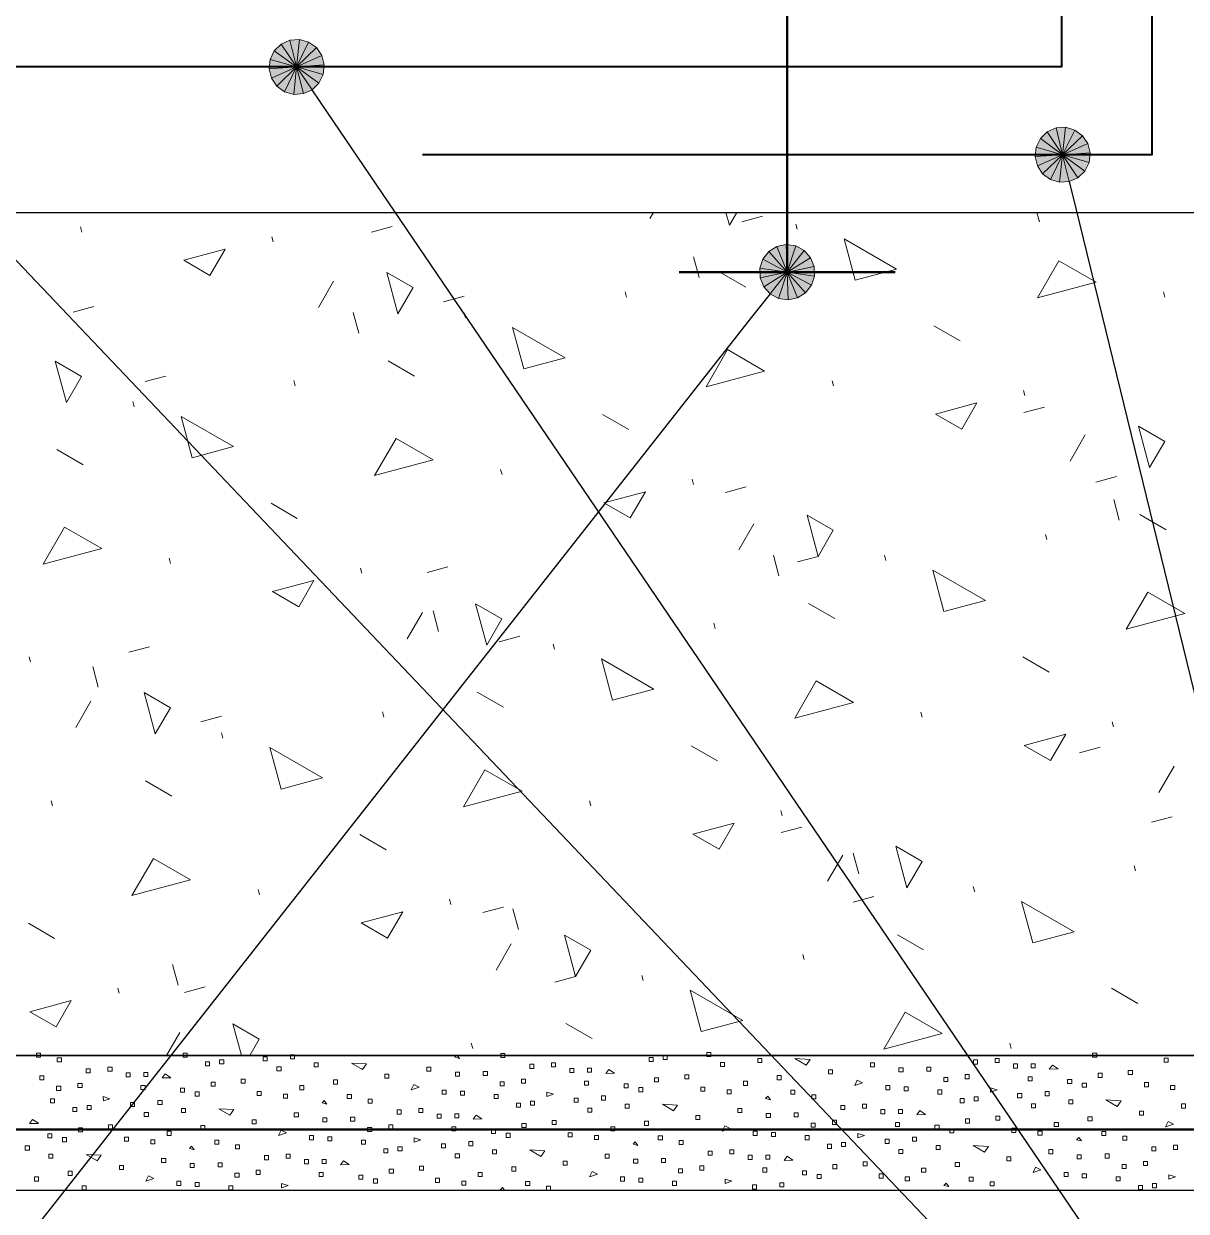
# Model space of a CAD drawing. Header units: millimetres. Extents: x 0 to 23.3, y 0 to 16.5.
# Drawn here: x 18.794 to 19.365, y 9.736 to 10.319 of the extents above; entities that cross this region are included whole.
import ezdxf

# ---------------------------------------------------------------- set-up
doc = ezdxf.new("R2010")
doc.units = ezdxf.units.MM
doc.layers.add('PDF _Геометрия', color=7, linetype='Continuous')
doc.layers.add('PDF _Сплошная заливка', color=7, linetype='Continuous')

msp = doc.modelspace()

# ---------------------------------------------------------------- linework, layer by layer
at = {"layer": 'PDF _Геометрия', "lineweight": 25}
msp.add_lwpolyline([(21.6086, 9.74585), (18.23988, 9.74585), (18.17352, 9.74585), (18.17352, 12.63819), (18.23988, 12.63819), (18.23988, 9.81221), (21.6086, 9.81221)], close=True, dxfattribs=at)
at = {"layer": 'PDF _Геометрия', "color": 3, "lineweight": 50}
msp.add_lwpolyline([(18.20587, 11.10304), (18.20587, 9.77579), (20.19674, 9.77579)], dxfattribs=at)
at = {"layer": 'PDF _Геометрия', "color": 1, "lineweight": 40}
msp.add_lwpolyline([(18.99022, 10.62643), (19.34857, 10.62643), (19.34857, 10.2548), (18.99022, 10.2548)], dxfattribs=at)
msp.add_lwpolyline([(18.47444, 10.58399), (19.3041, 10.58399), (19.3041, 10.29799), (18.47444, 10.29799)], close=True, dxfattribs=at)
at = {"layer": 'PDF _Геометрия', "color": 5, "lineweight": 50}
for points in [[(19.16939, 10.19708), (19.16939, 10.36874)], [(19.11631, 10.19708), (19.22248, 10.19708)]]:
    msp.add_lwpolyline(points, dxfattribs=at)
at = {"layer": 'PDF _Геометрия', "color": 1, "lineweight": 0}
for points in [[(18.9208, 10.30922), (18.91743, 10.30594), (18.92842, 10.29799)], [(18.9251, 10.31115), (18.9208, 10.30922), (18.92842, 10.29799)], [(18.9298, 10.31149), (18.9251, 10.31115), (18.92842, 10.29799)], [(18.93433, 10.3102), (18.9298, 10.31149), (18.92842, 10.29799)], [(18.93815, 10.30744), (18.93433, 10.3102), (18.92842, 10.29799)], [(18.9408, 10.30355), (18.93815, 10.30744), (18.92842, 10.29799)], [(18.91537, 10.3017), (18.91489, 10.29701), (18.92842, 10.29799)], [(18.91743, 10.30594), (18.91537, 10.3017), (18.92842, 10.29799)], [(18.94195, 10.29898), (18.9408, 10.30355), (18.92842, 10.29799)], [(18.91489, 10.29701), (18.91605, 10.29244), (18.92842, 10.29799)], [(18.91605, 10.29244), (18.91869, 10.28854), (18.92842, 10.29799)], [(18.91869, 10.28854), (18.92251, 10.28578), (18.92842, 10.29799)], [(18.92251, 10.28578), (18.92704, 10.2845), (18.92842, 10.29799)], [(18.92704, 10.2845), (18.93174, 10.28484), (18.92842, 10.29799)], [(18.94147, 10.29429), (18.94195, 10.29898), (18.92842, 10.29799)], [(18.93604, 10.28677), (18.93942, 10.29005), (18.92842, 10.29799)], [(18.93942, 10.29005), (18.94147, 10.29429), (18.92842, 10.29799)], [(18.93174, 10.28484), (18.93604, 10.28677), (18.92842, 10.29799)], [(19.29718, 10.26608), (19.29378, 10.26283), (19.30472, 10.2548)], [(19.30149, 10.26798), (19.29718, 10.26608), (19.30472, 10.2548)], [(19.3062, 10.26829), (19.30149, 10.26798), (19.30472, 10.2548)], [(19.31072, 10.26697), (19.3062, 10.26829), (19.30472, 10.2548)], [(19.31452, 10.26418), (19.31072, 10.26697), (19.30472, 10.2548)], [(19.29378, 10.26283), (19.29169, 10.2586), (19.30472, 10.2548)], [(19.31713, 10.26026), (19.31452, 10.26418), (19.30472, 10.2548)], [(19.31825, 10.25569), (19.31713, 10.26026), (19.30472, 10.2548)], [(19.29169, 10.2586), (19.29118, 10.25392), (19.30472, 10.2548)], [(19.29118, 10.25392), (19.2923, 10.24934), (19.30472, 10.2548)], [(19.2923, 10.24934), (19.29491, 10.24543), (19.30472, 10.2548)], [(19.29491, 10.24543), (19.29871, 10.24264), (19.30472, 10.2548)], [(19.29871, 10.24264), (19.30324, 10.24132), (19.30472, 10.2548)], [(19.30324, 10.24132), (19.30794, 10.24163), (19.30472, 10.2548)], [(19.31774, 10.251), (19.31825, 10.25569), (19.30472, 10.2548)], [(19.30794, 10.24163), (19.31225, 10.24352), (19.30472, 10.2548)], [(19.31225, 10.24352), (19.31565, 10.24678), (19.30472, 10.2548)], [(19.31565, 10.24678), (19.31774, 10.251), (19.30472, 10.2548)]]:
    msp.add_lwpolyline(points, close=True, dxfattribs=at)
at = {"layer": 'PDF _Геометрия', "color": 1, "lineweight": 25}
for points in [[(19.30794, 10.24163), (19.31116, 10.22845), (19.50001, 9.4558), (18.94366, 10.27555), (18.93604, 10.28677)], [(18.75053, 10.24497), (18.75987, 10.23513), (19.50001, 9.4558), (19.50544, 9.4558), (20.55531, 9.4558)]]:
    msp.add_lwpolyline(points, dxfattribs=at)
at = {"layer": 'PDF _Геометрия', "lineweight": 25}
for points in [[(21.6086, 9.81221), (18.43233, 9.81221), (18.43233, 10.22649), (19.41493, 10.22649)], [(19.16101, 10.18642), (19.15262, 10.17576), (18.46031, 9.29543)]]:
    msp.add_lwpolyline(points, dxfattribs=at)
at = {"layer": 'PDF _Геометрия', "lineweight": 18}
for points in [[(19.10198, 10.22341), (19.10375, 10.22649)], [(19.14461, 10.22649), (19.141, 10.22023), (19.13933, 10.22649)], [(19.14711, 10.22187), (19.15728, 10.22459)], [(19.29328, 10.22177), (19.29202, 10.22649)], [(18.8229, 10.2168), (18.82222, 10.21934)], [(18.96524, 10.21676), (18.97542, 10.21949)], [(19.17426, 10.21824), (19.17358, 10.22078)], [(18.9169, 10.21199), (18.91622, 10.21453)], [(18.88587, 10.1955), (18.87297, 10.20295), (18.89332, 10.2084), (18.88587, 10.1955)], [(19.1261, 10.19443), (19.12338, 10.2046)], [(18.98563, 10.18951), (18.97818, 10.17661), (18.97273, 10.19696), (18.98563, 10.18951)], [(19.14918, 10.1897), (19.13628, 10.19715)], [(18.93916, 10.17978), (18.94661, 10.19269)], [(19.00057, 10.1826), (19.01075, 10.18533)], [(19.09049, 10.18488), (19.08981, 10.18743)], [(19.35498, 10.18486), (19.3543, 10.1874)], [(18.81871, 10.1775), (18.82888, 10.18023)], [(18.95892, 10.16708), (18.9562, 10.17726)], [(19.01144, 10.17461), (19.01076, 10.17715)], [(19.2544, 10.16336), (19.2415, 10.17081)], [(18.98636, 10.14608), (18.97346, 10.15353)], [(18.85404, 10.14334), (18.86421, 10.14607)], [(18.92767, 10.14126), (18.92699, 10.1438)], [(19.19216, 10.14123), (19.19148, 10.14378)], [(19.28616, 10.13643), (19.28548, 10.13897)], [(18.84862, 10.13098), (18.84794, 10.13353)], [(19.09158, 10.11974), (19.07868, 10.12719)], [(19.28566, 10.12811), (19.29583, 10.13084)], [(19.30842, 10.10422), (19.31587, 10.11712)], [(18.82355, 10.10245), (18.81064, 10.1099)], [(19.02935, 10.09761), (19.02866, 10.10015)], [(19.32099, 10.09395), (19.33116, 10.09668)], [(19.12334, 10.0928), (19.12266, 10.09534)], [(19.13912, 10.08885), (19.1493, 10.09157)], [(19.33255, 10.07524), (19.32982, 10.08541)], [(18.92877, 10.07611), (18.91586, 10.08356)], [(19.1456, 10.06059), (19.15305, 10.07349)], [(19.35562, 10.07051), (19.34272, 10.07796)], [(19.29693, 10.06569), (19.29625, 10.06824)], [(18.86653, 10.05398), (18.86585, 10.05652)], [(19.16537, 10.04789), (19.16264, 10.05807)], [(19.17445, 10.05469), (19.18463, 10.05742)], [(19.21788, 10.05542), (19.2172, 10.05796)], [(18.96052, 10.04917), (18.95984, 10.05172)], [(18.99259, 10.04958), (19.00276, 10.05231)], [(19.19281, 10.02689), (19.17991, 10.03434)], [(18.98279, 10.01696), (18.99024, 10.02987)], [(18.99819, 10.02055), (18.99546, 10.03072)], [(19.13411, 10.02207), (19.13343, 10.02461)], [(19.02792, 10.01542), (19.03809, 10.01815)], [(19.05507, 10.01179), (19.05438, 10.01434)], [(18.84605, 10.01032), (18.85623, 10.01305)], [(18.79771, 10.00555), (18.79702, 10.00809)], [(18.83101, 9.9932), (18.82828, 10.00338)], [(19.29803, 10.00055), (19.28512, 10.008)], [(18.81997, 9.97334), (18.82742, 9.98624)], [(19.02999, 9.98326), (19.01709, 9.99071)], [(18.9713, 9.97844), (18.97061, 9.98098)], [(19.23579, 9.97842), (19.23511, 9.98096)], [(18.88138, 9.97616), (18.89156, 9.97889)], [(19.32978, 9.97361), (19.3291, 9.97615)], [(18.89225, 9.96817), (18.89157, 9.97071)], [(19.13521, 9.95692), (19.12231, 9.96437)], [(19.313, 9.96093), (19.32318, 9.96366)], [(19.35205, 9.9414), (19.3595, 9.9543)], [(18.86718, 9.93963), (18.85427, 9.94708)], [(18.80848, 9.93481), (18.8078, 9.93736)], [(19.07297, 9.93479), (19.07229, 9.93733)], [(19.16697, 9.92998), (19.16628, 9.93253)], [(19.34833, 9.92677), (19.35851, 9.9295)], [(19.16647, 9.92167), (19.17664, 9.9244)], [(18.97239, 9.91329), (18.95949, 9.92074)], [(19.18923, 9.89777), (19.19668, 9.91068)], [(19.20463, 9.90136), (19.2019, 9.91153)], [(19.34056, 9.90288), (19.33987, 9.90542)], [(18.91015, 9.89116), (18.90947, 9.89371)], [(19.26151, 9.8926), (19.26083, 9.89515)], [(19.00415, 9.88636), (19.00347, 9.8889)], [(19.2018, 9.88751), (19.21197, 9.89024)], [(18.98057, 9.88277), (18.97312, 9.86986), (18.96022, 9.87731), (18.98057, 9.88277)], [(19.01993, 9.8824), (19.03011, 9.88513)], [(19.03745, 9.87401), (19.03472, 9.88419)], [(18.80957, 9.86967), (18.79667, 9.87712)], [(19.23644, 9.86407), (19.22353, 9.87152)], [(19.02641, 9.85415), (19.03386, 9.86705)], [(18.87027, 9.84667), (18.86754, 9.85684)], [(19.17774, 9.85925), (19.17706, 9.86179)], [(19.05526, 9.84824), (19.06544, 9.85097)], [(19.09869, 9.84898), (19.09801, 9.85152)], [(18.84133, 9.84273), (18.84065, 9.84527)], [(18.8734, 9.84314), (18.88357, 9.84587)], [(19.34165, 9.83773), (19.32875, 9.84518)], [(18.90132, 9.81221), (18.89717, 9.8277), (18.91007, 9.82025), (18.90543, 9.81221)], [(19.07362, 9.82044), (19.06071, 9.82789)], [(18.86457, 9.81221), (18.87105, 9.82342)], [(19.01492, 9.81562), (19.01424, 9.81817)], [(19.27942, 9.8156), (19.27873, 9.81814)], [(19.00695, 9.81221), (19.0061, 9.81134)], [(19.0061, 9.81134), (19.0085, 9.81071)], [(19.0085, 9.81071), (19.00735, 9.81221)], [(19.17325, 9.8106), (19.18067, 9.81023)], [(19.17873, 9.80738), (19.17325, 9.8106)], [(19.18067, 9.81023), (19.17873, 9.80738)], [(18.95535, 9.80845), (18.96276, 9.80808)], [(18.96083, 9.80523), (18.95535, 9.80845)], [(18.96276, 9.80808), (18.96083, 9.80523)], [(19.08178, 9.80533), (19.08027, 9.80336)], [(19.08463, 9.8034), (19.08177, 9.80533)], [(19.29968, 9.80748), (19.29817, 9.80551)], [(19.29817, 9.8055), (19.30253, 9.80555)], [(19.30253, 9.80555), (19.29968, 9.80748)], [(18.86672, 9.80125), (18.86387, 9.80318), (18.86236, 9.80121)], [(18.86236, 9.80121), (18.86672, 9.80125)], [(19.08027, 9.80335), (19.08463, 9.8034)], [(19.20387, 9.8), (19.20258, 9.79737)], [(19.20258, 9.79737), (19.20649, 9.79872), (19.20387, 9.8)], [(18.98596, 9.79785), (18.98468, 9.79523)], [(18.98468, 9.79522), (18.98859, 9.79657), (18.98596, 9.79785)], [(19.05137, 9.79414), (19.0514, 9.79196)], [(19.0514, 9.79196), (19.05466, 9.79308), (19.05137, 9.79414)], [(19.26928, 9.79629), (19.2693, 9.79411)], [(19.2693, 9.79411), (19.27256, 9.79523), (19.26928, 9.79629)], [(18.83347, 9.79199), (18.83349, 9.78981)], [(18.83349, 9.78981), (18.83675, 9.79093), (18.83347, 9.79199)], [(18.94202, 9.79001), (18.94094, 9.78891)], [(18.94094, 9.78891), (18.94334, 9.78828)], [(18.94334, 9.78827), (18.94202, 9.79001)], [(19.10809, 9.78816), (19.11551, 9.7878)], [(19.11358, 9.78495), (19.1081, 9.78816)], [(19.11551, 9.7878), (19.11357, 9.78494)], [(19.15992, 9.79216), (19.15884, 9.79106)], [(19.15884, 9.79106), (19.16125, 9.79043)], [(19.16125, 9.79042), (19.15992, 9.79215)], [(19.326, 9.79031), (19.33341, 9.78995)], [(19.33148, 9.7871), (19.326, 9.79031)], [(19.33341, 9.78994), (19.33148, 9.78709)], [(18.89019, 9.78601), (18.8976, 9.78565)], [(18.89567, 9.7828), (18.89019, 9.78601)], [(18.8976, 9.78565), (18.89567, 9.78279)], [(19.01662, 9.7829), (19.01511, 9.78092)], [(19.01511, 9.78092), (19.01947, 9.78096)], [(19.01947, 9.78096), (19.01662, 9.7829)], [(19.23452, 9.78505), (19.23302, 9.78307)], [(19.23302, 9.78307), (19.23737, 9.78311)], [(19.23737, 9.78311), (19.23452, 9.78505)], [(18.79872, 9.78075), (18.79721, 9.77877)], [(18.79721, 9.77877), (18.80157, 9.77881)], [(18.80157, 9.77882), (18.79871, 9.78075)], [(18.9208, 9.77542), (18.91952, 9.77279)], [(18.91952, 9.77279), (18.92343, 9.77413), (18.9208, 9.77542)], [(19.13871, 9.77757), (19.13743, 9.77494)], [(19.13743, 9.77494), (19.14134, 9.77628)], [(19.14134, 9.77628), (19.13871, 9.77756)], [(19.35661, 9.77971), (19.35533, 9.77709)], [(19.35533, 9.77709), (19.35924, 9.77843)], [(19.35924, 9.77843), (19.35661, 9.77971)], [(18.98622, 9.7717), (18.98624, 9.76953)], [(18.9895, 9.77065), (18.98622, 9.7717)], [(18.98624, 9.76952), (18.9895, 9.77064)], [(19.09477, 9.76972), (19.09369, 9.76862)], [(19.09609, 9.76799), (19.09477, 9.76972)], [(19.20412, 9.77385), (19.20415, 9.77167)], [(19.20415, 9.77167), (19.2074, 9.77279), (19.20412, 9.77385)], [(19.31267, 9.77187), (19.31159, 9.77077)], [(19.31159, 9.77077), (19.31399, 9.77014)], [(19.31399, 9.77014), (19.31267, 9.77187)], [(18.82503, 9.76358), (18.83245, 9.76321)], [(18.83052, 9.76036), (18.82504, 9.76358)], [(18.87686, 9.76757), (18.87578, 9.76647)], [(18.87578, 9.76647), (18.87819, 9.76584)], [(18.87819, 9.76584), (18.87686, 9.76757)], [(19.04294, 9.76573), (19.05035, 9.76536)], [(19.04842, 9.76251), (19.04294, 9.76573)], [(19.05035, 9.76536), (19.04842, 9.76251)], [(19.09369, 9.76862), (19.09609, 9.76799)], [(19.26632, 9.76466), (19.26084, 9.76788)], [(19.26084, 9.76787), (19.26826, 9.76751)], [(19.26826, 9.76751), (19.26632, 9.76466)], [(18.83245, 9.76321), (18.83051, 9.76036)], [(18.94995, 9.75848), (18.95431, 9.75853)], [(18.95146, 9.76046), (18.94996, 9.75849)], [(18.95431, 9.75853), (18.95146, 9.76046)], [(19.16937, 9.76261), (19.16786, 9.76063)], [(19.16786, 9.76063), (19.17222, 9.76068)], [(19.17222, 9.76068), (19.16937, 9.76261)], [(18.85565, 9.75298), (18.85437, 9.75035)], [(18.85437, 9.75035), (18.85828, 9.7517)], [(18.85827, 9.7517), (18.85565, 9.75298)], [(19.07355, 9.75513), (19.07227, 9.7525)], [(19.07227, 9.7525), (19.07618, 9.75385), (19.07355, 9.75513)], [(19.29146, 9.75728), (19.29018, 9.75465)], [(19.29018, 9.75465), (19.29408, 9.756)], [(19.29408, 9.756), (19.29146, 9.75728)], [(19.35687, 9.75357), (19.35689, 9.75139)], [(19.35689, 9.75139), (19.36015, 9.75251), (19.35687, 9.75356)], [(18.92106, 9.74927), (18.92108, 9.74709)], [(18.92108, 9.74709), (18.92434, 9.74821), (18.92106, 9.74927)], [(19.02961, 9.74729), (19.02853, 9.74618)], [(19.02853, 9.74619), (19.02982, 9.74585)], [(19.03071, 9.74585), (19.02961, 9.74728)], [(19.13897, 9.75142), (19.13899, 9.74924)], [(19.13899, 9.74924), (19.14225, 9.75036), (19.13897, 9.75142)], [(19.24751, 9.74943), (19.24644, 9.74833)], [(19.24644, 9.74834), (19.24884, 9.74771)], [(19.24884, 9.7477), (19.24751, 9.74943)]]:
    msp.add_lwpolyline(points, dxfattribs=at)
for points in [[(19.19733, 10.21351), (19.20279, 10.19316), (19.22314, 10.19861)], [(19.30291, 10.20269), (19.29238, 10.18445), (19.32116, 10.19216)], [(19.03452, 10.16989), (19.03997, 10.14953), (19.06032, 10.15499)], [(19.1401, 10.15907), (19.12956, 10.14082), (19.15834, 10.14853)], [(18.80991, 10.15333), (18.82282, 10.14588), (18.81537, 10.13298)], [(19.24223, 10.12738), (19.26258, 10.13284), (19.25513, 10.11993)], [(18.8717, 10.12626), (18.87716, 10.10591), (18.89751, 10.11136)], [(19.34199, 10.12139), (19.35489, 10.11394), (19.34745, 10.10104)], [(18.97728, 10.11544), (18.96674, 10.09719), (18.99553, 10.1049)], [(19.07941, 10.08376), (19.09976, 10.08921), (19.09231, 10.07631)], [(19.17917, 10.07777), (19.19208, 10.07032), (19.18463, 10.05742)], [(18.81446, 10.07181), (18.80393, 10.05357), (18.83271, 10.06128)], [(19.24096, 10.0507), (19.24642, 10.03034), (19.26677, 10.0358)], [(18.91659, 10.04013), (18.93695, 10.04558), (18.9295, 10.03268)], [(19.34654, 10.03988), (19.336, 10.02163), (19.36479, 10.02934)], [(19.01636, 10.03414), (19.02926, 10.02669), (19.02181, 10.01379)], [(19.07815, 10.00707), (19.0836, 9.98672), (19.10395, 9.99217)], [(19.18372, 9.99625), (19.17319, 9.978), (19.20197, 9.98571)], [(18.85354, 9.99051), (18.86644, 9.98306), (18.85899, 9.97016)], [(19.28585, 9.96457), (19.30621, 9.97002), (19.29876, 9.95712)], [(18.91533, 9.96344), (18.92078, 9.94309), (18.94113, 9.94854)], [(19.0209, 9.95262), (19.01037, 9.93438), (19.03915, 9.94209)], [(19.12304, 9.92094), (19.14339, 9.92639), (19.13594, 9.91349)], [(19.2228, 9.91495), (19.23571, 9.9075), (19.22825, 9.8946)], [(18.85809, 9.909), (18.84755, 9.89075), (18.87634, 9.89846)], [(19.28459, 9.88788), (19.29004, 9.86753), (19.31039, 9.87298)], [(19.05998, 9.87132), (19.07289, 9.86387), (19.06544, 9.85097)], [(19.12177, 9.84425), (19.12722, 9.8239), (19.14758, 9.82935)], [(18.7974, 9.83369), (18.81776, 9.83914), (18.81031, 9.82624)], [(19.22735, 9.83343), (19.21681, 9.81519), (19.2456, 9.8229)]]:
    msp.add_lwpolyline(points, close=True, dxfattribs=at)
at = {"layer": 'PDF _Геометрия', "lineweight": 0}
for points in [[(19.16035, 10.20719), (19.15744, 10.20349), (19.16939, 10.19708)], [(19.16435, 10.20968), (19.16035, 10.20719), (19.16939, 10.19708)], [(19.16896, 10.21064), (19.16435, 10.20968), (19.16939, 10.19708)], [(19.17363, 10.20997), (19.16896, 10.21064), (19.16939, 10.19708)], [(19.17778, 10.20775), (19.17363, 10.20997), (19.16939, 10.19708)], [(19.18092, 10.20423), (19.17778, 10.20775), (19.16939, 10.19708)], [(19.15744, 10.20349), (19.15597, 10.19901), (19.16939, 10.19708)], [(19.18267, 10.19986), (19.18092, 10.20423), (19.16939, 10.19708)], [(19.15597, 10.19901), (19.15612, 10.1943), (19.16939, 10.19708)], [(19.15612, 10.1943), (19.15787, 10.18993), (19.16939, 10.19708)], [(19.15787, 10.18993), (19.16101, 10.18642), (19.16939, 10.19708)], [(19.16101, 10.18642), (19.16516, 10.18419), (19.16939, 10.19708)], [(19.16516, 10.18419), (19.16982, 10.18352), (19.16939, 10.19708)], [(19.18282, 10.19515), (19.18267, 10.19986), (19.16939, 10.19708)], [(19.16982, 10.18352), (19.17443, 10.18449), (19.16939, 10.19708)], [(19.17443, 10.18449), (19.17844, 10.18697), (19.16939, 10.19708)], [(19.17844, 10.18697), (19.18135, 10.19068), (19.16939, 10.19708)], [(19.18135, 10.19068), (19.18282, 10.19515), (19.16939, 10.19708)]]:
    msp.add_lwpolyline(points, close=True, dxfattribs=at)
at = {"layer": 'PDF _Геометрия', "lineweight": 5}
for points in [[(18.80059, 9.81128), (18.80259, 9.81128), (18.80259, 9.81328), (18.80059, 9.81328)], [(18.81086, 9.80898), (18.81286, 9.80898), (18.81286, 9.81098), (18.81086, 9.81098)], [(18.87273, 9.81134), (18.87473, 9.81134), (18.87473, 9.81334), (18.87273, 9.81334)], [(18.89063, 9.80802), (18.89263, 9.80802), (18.89263, 9.81002), (18.89063, 9.81002)], [(18.91197, 9.80954), (18.91397, 9.80954), (18.91397, 9.81154), (18.91197, 9.81154)], [(18.92547, 9.81055), (18.92747, 9.81055), (18.92747, 9.81255), (18.92547, 9.81255)], [(19.02876, 9.81113), (19.03076, 9.81113), (19.03076, 9.81313), (19.02876, 9.81313)], [(19.10157, 9.80923), (19.10357, 9.80923), (19.10357, 9.81123), (19.10157, 9.81123)], [(19.10853, 9.81017), (19.11053, 9.81017), (19.11053, 9.81217), (19.10853, 9.81217)], [(19.12987, 9.81169), (19.13187, 9.81169), (19.13187, 9.81369), (19.12987, 9.81369)], [(19.15496, 9.80867), (19.15696, 9.80867), (19.15696, 9.81067), (19.15496, 9.81067)], [(19.26088, 9.80797), (19.26288, 9.80797), (19.26288, 9.80997), (19.26088, 9.80997)], [(19.27155, 9.80873), (19.27355, 9.80873), (19.27355, 9.81073), (19.27155, 9.81073)], [(19.31947, 9.81138), (19.32147, 9.81138), (19.32147, 9.81338), (19.31947, 9.81338)], [(19.35458, 9.8089), (19.35658, 9.8089), (19.35658, 9.8109), (19.35458, 9.8109)], [(18.82507, 9.80367), (18.82707, 9.80367), (18.82707, 9.80567), (18.82507, 9.80567)], [(18.83575, 9.80443), (18.83775, 9.80443), (18.83775, 9.80643), (18.83575, 9.80643)], [(18.88366, 9.80708), (18.88566, 9.80708), (18.88566, 9.80908), (18.88366, 9.80908)], [(18.91877, 9.8046), (18.92077, 9.8046), (18.92077, 9.8066), (18.91877, 9.8066)], [(18.93706, 9.80652), (18.93906, 9.80652), (18.93906, 9.80852), (18.93706, 9.80852)], [(18.99243, 9.80445), (18.99443, 9.80445), (18.99443, 9.80645), (18.99243, 9.80645)], [(19.02013, 9.80233), (19.02213, 9.80233), (19.02213, 9.80433), (19.02013, 9.80433)], [(19.04298, 9.80582), (19.04498, 9.80582), (19.04498, 9.80782), (19.04298, 9.80782)], [(19.05365, 9.80658), (19.05565, 9.80658), (19.05565, 9.80858), (19.05365, 9.80858)], [(19.06261, 9.80384), (19.06461, 9.80384), (19.06461, 9.80584), (19.06261, 9.80584)], [(19.07133, 9.80392), (19.07333, 9.80392), (19.07333, 9.80592), (19.07133, 9.80592)], [(19.13668, 9.80675), (19.13868, 9.80675), (19.13868, 9.80875), (19.13668, 9.80875)], [(19.18967, 9.80313), (19.19167, 9.80313), (19.19167, 9.80513), (19.18967, 9.80513)], [(19.21034, 9.8066), (19.21234, 9.8066), (19.21234, 9.8086), (19.21034, 9.8086)], [(19.22431, 9.80412), (19.22631, 9.80412), (19.22631, 9.80612), (19.22431, 9.80612)], [(19.23804, 9.80448), (19.24004, 9.80448), (19.24004, 9.80648), (19.23804, 9.80648)], [(19.28052, 9.80599), (19.28252, 9.80599), (19.28252, 9.80799), (19.28052, 9.80799)], [(19.28923, 9.80607), (19.29123, 9.80607), (19.29123, 9.80807), (19.28923, 9.80807)], [(19.33699, 9.80284), (19.33899, 9.80284), (19.33899, 9.80484), (19.33699, 9.80484)], [(18.80223, 9.80018), (18.80423, 9.80018), (18.80423, 9.80218), (18.80223, 9.80218)], [(18.82101, 9.79644), (18.82301, 9.79644), (18.82301, 9.79844), (18.82101, 9.79844)], [(18.84471, 9.80169), (18.84671, 9.80169), (18.84671, 9.80369), (18.84471, 9.80369)], [(18.85342, 9.80177), (18.85542, 9.80177), (18.85542, 9.80377), (18.85342, 9.80377)], [(18.88638, 9.79709), (18.88838, 9.79709), (18.88838, 9.79909), (18.88638, 9.79909)], [(18.90118, 9.79854), (18.90318, 9.79854), (18.90318, 9.80054), (18.90118, 9.80054)], [(18.94651, 9.79812), (18.94851, 9.79812), (18.94851, 9.80012), (18.94651, 9.80012)], [(18.97176, 9.80098), (18.97376, 9.80098), (18.97376, 9.80298), (18.97176, 9.80298)], [(19.0064, 9.80197), (19.0084, 9.80197), (19.0084, 9.80397), (19.0064, 9.80397)], [(19.02846, 9.79718), (19.03046, 9.79718), (19.03046, 9.79918), (19.02846, 9.79918)], [(19.03891, 9.79859), (19.04091, 9.79859), (19.04091, 9.80059), (19.03891, 9.80059)], [(19.06986, 9.79759), (19.07186, 9.79759), (19.07186, 9.79959), (19.06986, 9.79959)], [(19.10428, 9.79924), (19.10628, 9.79924), (19.10628, 9.80124), (19.10428, 9.80124)], [(19.11909, 9.80069), (19.12109, 9.80069), (19.12109, 9.80269), (19.11909, 9.80269)], [(19.14788, 9.79749), (19.14988, 9.79749), (19.14988, 9.79949), (19.14788, 9.79949)], [(19.16442, 9.80026), (19.16642, 9.80026), (19.16642, 9.80226), (19.16442, 9.80226)], [(19.24637, 9.79933), (19.24837, 9.79933), (19.24837, 9.80133), (19.24637, 9.80133)], [(19.25681, 9.80074), (19.25881, 9.80074), (19.25881, 9.80274), (19.25681, 9.80274)], [(19.28777, 9.79974), (19.28977, 9.79974), (19.28977, 9.80174), (19.28777, 9.80174)], [(19.30718, 9.7984), (19.30918, 9.7984), (19.30918, 9.8004), (19.30718, 9.8004)], [(19.31439, 9.79651), (19.31639, 9.79651), (19.31639, 9.79851), (19.31439, 9.79851)], [(19.32219, 9.80139), (19.32419, 9.80139), (19.32419, 9.80339), (19.32219, 9.80339)], [(19.34489, 9.79681), (19.34689, 9.79681), (19.34689, 9.79881), (19.34489, 9.79881)], [(18.81056, 9.79503), (18.81256, 9.79503), (18.81256, 9.79703), (18.81056, 9.79703)], [(18.85196, 9.79544), (18.85396, 9.79544), (18.85396, 9.79744), (18.85196, 9.79744)], [(18.87137, 9.79411), (18.87337, 9.79411), (18.87337, 9.79611), (18.87137, 9.79611)], [(18.87858, 9.79222), (18.88058, 9.79222), (18.88058, 9.79422), (18.87858, 9.79422)], [(18.90909, 9.79252), (18.91109, 9.79252), (18.91109, 9.79452), (18.90909, 9.79452)], [(18.92196, 9.79112), (18.92396, 9.79112), (18.92396, 9.79312), (18.92196, 9.79312)], [(18.92998, 9.79534), (18.93198, 9.79534), (18.93198, 9.79734), (18.92998, 9.79734)], [(18.95334, 9.79099), (18.95534, 9.79099), (18.95534, 9.79299), (18.95334, 9.79299)], [(18.99995, 9.79319), (19.00195, 9.79319), (19.00195, 9.79519), (18.99995, 9.79519)], [(19.00889, 9.79263), (19.01089, 9.79263), (19.01089, 9.79463), (19.00889, 9.79463)], [(19.02547, 9.79105), (19.02747, 9.79105), (19.02747, 9.79305), (19.02547, 9.79305)], [(19.08927, 9.79625), (19.09127, 9.79625), (19.09127, 9.79825), (19.08927, 9.79825)], [(19.09648, 9.79436), (19.09848, 9.79436), (19.09848, 9.79636), (19.09648, 9.79636)], [(19.12699, 9.79467), (19.12899, 9.79467), (19.12899, 9.79667), (19.12699, 9.79667)], [(19.13986, 9.79327), (19.14186, 9.79327), (19.14186, 9.79527), (19.13986, 9.79527)], [(19.17125, 9.79314), (19.17325, 9.79314), (19.17325, 9.79514), (19.17125, 9.79514)], [(19.18151, 9.79084), (19.18351, 9.79084), (19.18351, 9.79284), (19.18151, 9.79284)], [(19.21786, 9.79534), (19.21986, 9.79534), (19.21986, 9.79734), (19.21786, 9.79734)], [(19.2268, 9.79478), (19.2288, 9.79478), (19.2288, 9.79678), (19.2268, 9.79678)], [(19.24338, 9.7932), (19.24538, 9.7932), (19.24538, 9.7952), (19.24338, 9.7952)], [(19.28262, 9.79141), (19.28462, 9.79141), (19.28462, 9.79341), (19.28262, 9.79341)], [(19.29612, 9.79241), (19.29812, 9.79241), (19.29812, 9.79441), (19.29612, 9.79441)], [(19.35777, 9.79542), (19.35977, 9.79542), (19.35977, 9.79742), (19.35777, 9.79742)], [(18.80757, 9.7889), (18.80957, 9.7889), (18.80957, 9.7909), (18.80757, 9.7909)], [(18.81851, 9.78465), (18.82051, 9.78465), (18.82051, 9.78665), (18.81851, 9.78665)], [(18.82547, 9.78559), (18.82747, 9.78559), (18.82747, 9.78759), (18.82547, 9.78759)], [(18.84681, 9.78711), (18.84881, 9.78711), (18.84881, 9.78911), (18.84681, 9.78911)], [(18.86031, 9.78811), (18.86231, 9.78811), (18.86231, 9.79011), (18.86031, 9.79011)], [(18.9636, 9.78869), (18.9656, 9.78869), (18.9656, 9.79069), (18.9636, 9.79069)], [(19.03641, 9.7868), (19.03841, 9.7868), (19.03841, 9.7888), (19.03641, 9.7888)], [(19.04337, 9.78774), (19.04537, 9.78774), (19.04537, 9.78974), (19.04337, 9.78974)], [(19.06472, 9.78926), (19.06672, 9.78926), (19.06672, 9.79126), (19.06472, 9.79126)], [(19.07822, 9.79026), (19.08022, 9.79026), (19.08022, 9.79226), (19.07822, 9.79226)], [(19.08981, 9.78623), (19.09181, 9.78623), (19.09181, 9.78823), (19.08981, 9.78823)], [(19.19573, 9.78554), (19.19773, 9.78554), (19.19773, 9.78754), (19.19573, 9.78754)], [(19.2064, 9.7863), (19.2084, 9.7863), (19.2084, 9.7883), (19.2064, 9.7883)], [(19.25432, 9.78895), (19.25632, 9.78895), (19.25632, 9.79095), (19.25432, 9.79095)], [(19.26128, 9.78989), (19.26328, 9.78989), (19.26328, 9.79189), (19.26128, 9.79189)], [(19.28943, 9.78646), (19.29143, 9.78646), (19.29143, 9.78846), (19.28943, 9.78846)], [(19.30771, 9.78838), (19.30971, 9.78838), (19.30971, 9.79038), (19.30771, 9.79038)], [(19.36309, 9.78632), (19.36509, 9.78632), (19.36509, 9.78832), (19.36309, 9.78832)], [(18.85362, 9.78216), (18.85562, 9.78216), (18.85562, 9.78416), (18.85362, 9.78416)], [(18.8719, 9.78409), (18.8739, 9.78409), (18.8739, 9.78609), (18.8719, 9.78609)], [(18.92728, 9.78202), (18.92928, 9.78202), (18.92928, 9.78402), (18.92728, 9.78402)], [(18.94125, 9.77954), (18.94325, 9.77954), (18.94325, 9.78154), (18.94125, 9.78154)], [(18.95497, 9.77989), (18.95697, 9.77989), (18.95697, 9.78189), (18.95497, 9.78189)], [(18.97782, 9.78339), (18.97982, 9.78339), (18.97982, 9.78539), (18.97782, 9.78539)], [(18.98849, 9.78415), (18.99049, 9.78415), (18.99049, 9.78615), (18.98849, 9.78615)], [(18.99746, 9.7814), (18.99946, 9.7814), (18.99946, 9.7834), (18.99746, 9.7834)], [(19.00617, 9.78149), (19.00817, 9.78149), (19.00817, 9.78349), (19.00617, 9.78349)], [(19.07152, 9.78431), (19.07352, 9.78431), (19.07352, 9.78631), (19.07152, 9.78631)], [(19.12451, 9.78069), (19.12651, 9.78069), (19.12651, 9.78269), (19.12451, 9.78269)], [(19.14518, 9.78417), (19.14718, 9.78417), (19.14718, 9.78617), (19.14518, 9.78617)], [(19.15915, 9.78169), (19.16115, 9.78169), (19.16115, 9.78369), (19.15915, 9.78369)], [(19.17288, 9.78204), (19.17488, 9.78204), (19.17488, 9.78404), (19.17288, 9.78404)], [(19.21536, 9.78355), (19.21736, 9.78355), (19.21736, 9.78555), (19.21536, 9.78555)], [(19.22408, 9.78364), (19.22608, 9.78364), (19.22608, 9.78564), (19.22408, 9.78564)], [(19.25703, 9.77895), (19.25903, 9.77895), (19.25903, 9.78095), (19.25703, 9.78095)], [(19.27183, 9.7804), (19.27383, 9.7804), (19.27383, 9.7824), (19.27183, 9.7824)], [(19.31717, 9.77998), (19.31917, 9.77998), (19.31917, 9.78198), (19.31717, 9.78198)], [(19.34242, 9.78284), (19.34442, 9.78284), (19.34442, 9.78484), (19.34242, 9.78484)], [(18.82122, 9.77465), (18.82322, 9.77465), (18.82322, 9.77665), (18.82122, 9.77665)], [(18.83603, 9.77611), (18.83803, 9.77611), (18.83803, 9.77811), (18.83603, 9.77811)], [(18.88136, 9.77568), (18.88336, 9.77568), (18.88336, 9.77768), (18.88136, 9.77768)], [(18.90661, 9.77854), (18.90861, 9.77854), (18.90861, 9.78054), (18.90661, 9.78054)], [(18.96331, 9.77474), (18.96531, 9.77474), (18.96531, 9.77674), (18.96331, 9.77674)], [(18.97375, 9.77616), (18.97575, 9.77616), (18.97575, 9.77816), (18.97375, 9.77816)], [(19.00471, 9.77515), (19.00671, 9.77515), (19.00671, 9.77715), (19.00471, 9.77715)], [(19.02412, 9.77382), (19.02612, 9.77382), (19.02612, 9.77582), (19.02412, 9.77582)], [(19.03912, 9.7768), (19.04112, 9.7768), (19.04112, 9.7788), (19.03912, 9.7788)], [(19.05393, 9.77825), (19.05593, 9.77825), (19.05593, 9.78025), (19.05393, 9.78025)], [(19.08273, 9.77505), (19.08473, 9.77505), (19.08473, 9.77705), (19.08273, 9.77705)], [(19.09926, 9.77783), (19.10126, 9.77783), (19.10126, 9.77983), (19.09926, 9.77983)], [(19.18121, 9.77689), (19.18321, 9.77689), (19.18321, 9.77889), (19.18121, 9.77889)], [(19.19166, 9.7783), (19.19366, 9.7783), (19.19366, 9.7803), (19.19166, 9.7803)], [(19.22261, 9.7773), (19.22461, 9.7773), (19.22461, 9.7793), (19.22261, 9.7793)], [(19.24202, 9.77597), (19.24402, 9.77597), (19.24402, 9.77797), (19.24202, 9.77797)], [(19.24923, 9.77408), (19.25123, 9.77408), (19.25123, 9.77608), (19.24923, 9.77608)], [(19.27974, 9.77438), (19.28174, 9.77438), (19.28174, 9.77638), (19.27974, 9.77638)], [(19.29261, 9.77298), (19.29461, 9.77298), (19.29461, 9.77498), (19.29261, 9.77498)], [(19.30063, 9.7772), (19.30263, 9.7772), (19.30263, 9.7792), (19.30063, 9.7792)], [(18.80621, 9.77167), (18.80821, 9.77167), (18.80821, 9.77367), (18.80621, 9.77367)], [(18.81342, 9.76978), (18.81542, 9.76978), (18.81542, 9.77178), (18.81342, 9.77178)], [(18.84393, 9.77008), (18.84593, 9.77008), (18.84593, 9.77208), (18.84393, 9.77208)], [(18.8568, 9.76868), (18.8588, 9.76868), (18.8588, 9.77068), (18.8568, 9.77068)], [(18.86482, 9.7729), (18.86682, 9.7729), (18.86682, 9.7749), (18.86482, 9.7749)], [(18.88818, 9.76856), (18.89018, 9.76856), (18.89018, 9.77056), (18.88818, 9.77056)], [(18.9348, 9.77076), (18.9368, 9.77076), (18.9368, 9.77276), (18.9348, 9.77276)], [(18.94374, 9.77019), (18.94574, 9.77019), (18.94574, 9.77219), (18.94374, 9.77219)], [(18.96032, 9.76861), (18.96232, 9.76861), (18.96232, 9.77061), (18.96032, 9.77061)], [(19.01306, 9.76783), (19.01506, 9.76783), (19.01506, 9.76983), (19.01306, 9.76983)], [(19.03133, 9.77193), (19.03333, 9.77193), (19.03333, 9.77393), (19.03133, 9.77393)], [(19.06183, 9.77223), (19.06383, 9.77223), (19.06383, 9.77423), (19.06183, 9.77423)], [(19.07471, 9.77083), (19.07671, 9.77083), (19.07671, 9.77283), (19.07471, 9.77283)], [(19.10609, 9.77071), (19.10809, 9.77071), (19.10809, 9.7727), (19.10609, 9.7727)], [(19.11635, 9.76841), (19.11835, 9.76841), (19.11835, 9.77041), (19.11635, 9.77041)], [(19.1527, 9.77291), (19.1547, 9.77291), (19.1547, 9.77491), (19.1527, 9.77491)], [(19.16164, 9.77234), (19.16364, 9.77234), (19.16364, 9.77434), (19.16164, 9.77434)], [(19.17822, 9.77076), (19.18022, 9.77076), (19.18022, 9.77276), (19.17822, 9.77276)], [(19.19612, 9.76745), (19.19812, 9.76745), (19.19812, 9.76945), (19.19612, 9.76945)], [(19.21747, 9.76897), (19.21947, 9.76897), (19.21947, 9.77097), (19.21747, 9.77097)], [(19.23097, 9.76998), (19.23297, 9.76998), (19.23297, 9.77198), (19.23097, 9.77198)], [(19.32399, 9.77285), (19.32599, 9.77285), (19.32599, 9.77485), (19.32399, 9.77485)], [(19.33426, 9.77056), (19.33626, 9.77056), (19.33626, 9.77256), (19.33426, 9.77256)], [(18.79516, 9.76568), (18.79716, 9.76568), (18.79716, 9.76768), (18.79516, 9.76768)], [(18.80675, 9.76165), (18.80875, 9.76165), (18.80875, 9.76365), (18.80675, 9.76365)], [(18.89845, 9.76626), (18.90045, 9.76626), (18.90045, 9.76826), (18.89845, 9.76826)], [(18.92334, 9.76171), (18.92534, 9.76171), (18.92534, 9.76371), (18.92334, 9.76371)], [(18.97126, 9.76436), (18.97326, 9.76436), (18.97326, 9.76636), (18.97126, 9.76636)], [(18.97822, 9.7653), (18.98022, 9.7653), (18.98022, 9.7673), (18.97822, 9.7673)], [(18.99956, 9.76682), (19.00156, 9.76682), (19.00156, 9.76882), (18.99956, 9.76882)], [(19.00637, 9.76188), (19.00837, 9.76188), (19.00837, 9.76388), (19.00637, 9.76388)], [(19.02465, 9.7638), (19.02665, 9.7638), (19.02665, 9.7658), (19.02465, 9.7658)], [(19.08003, 9.76173), (19.08203, 9.76173), (19.08203, 9.76373), (19.08003, 9.76373)], [(19.13057, 9.7631), (19.13257, 9.7631), (19.13257, 9.7651), (19.13057, 9.7651)], [(19.14124, 9.76386), (19.14324, 9.76386), (19.14324, 9.76586), (19.14124, 9.76586)], [(19.18916, 9.76651), (19.19116, 9.76651), (19.19116, 9.76851), (19.18916, 9.76851)], [(19.22427, 9.76403), (19.22627, 9.76403), (19.22627, 9.76603), (19.22427, 9.76603)], [(19.24256, 9.76595), (19.24456, 9.76595), (19.24456, 9.76795), (19.24256, 9.76795)], [(19.29793, 9.76388), (19.29993, 9.76388), (19.29993, 9.76588), (19.29793, 9.76588)], [(19.3119, 9.7614), (19.3139, 9.7614), (19.3139, 9.7634), (19.3119, 9.7634)], [(19.32563, 9.76176), (19.32763, 9.76176), (19.32763, 9.76376), (19.32563, 9.76376)], [(19.34847, 9.76525), (19.35047, 9.76525), (19.35047, 9.76725), (19.34847, 9.76725)], [(19.35915, 9.76601), (19.36115, 9.76601), (19.36115, 9.76801), (19.35915, 9.76801)], [(18.84145, 9.75611), (18.84345, 9.75611), (18.84345, 9.75811), (18.84145, 9.75811)], [(18.86212, 9.75958), (18.86412, 9.75958), (18.86412, 9.76158), (18.86212, 9.76158)], [(18.87609, 9.7571), (18.87809, 9.7571), (18.87809, 9.7591), (18.87609, 9.7591)], [(18.88982, 9.75746), (18.89182, 9.75746), (18.89182, 9.75946), (18.88982, 9.75946)], [(18.91267, 9.76095), (18.91467, 9.76095), (18.91467, 9.76295), (18.91267, 9.76295)], [(18.9323, 9.75897), (18.9343, 9.75897), (18.9343, 9.76097), (18.9323, 9.76097)], [(18.94102, 9.75905), (18.94302, 9.75905), (18.94302, 9.76105), (18.94102, 9.76105)], [(18.98877, 9.75582), (18.99077, 9.75582), (18.99077, 9.75782), (18.98877, 9.75782)], [(19.05936, 9.75826), (19.06136, 9.75826), (19.06136, 9.76026), (19.05936, 9.76026)], [(19.094, 9.75925), (19.096, 9.75925), (19.096, 9.76125), (19.094, 9.76125)], [(19.10772, 9.75961), (19.10972, 9.75961), (19.10972, 9.76161), (19.10772, 9.76161)], [(19.1265, 9.75587), (19.1285, 9.75587), (19.1285, 9.75787), (19.1265, 9.75787)], [(19.1502, 9.76112), (19.1522, 9.76112), (19.1522, 9.76312), (19.1502, 9.76312)], [(19.15892, 9.7612), (19.16092, 9.7612), (19.16092, 9.7632), (19.15892, 9.7632)], [(19.19187, 9.75651), (19.19387, 9.75651), (19.19387, 9.75851), (19.19187, 9.75851)], [(19.20668, 9.75797), (19.20868, 9.75797), (19.20868, 9.75997), (19.20668, 9.75997)], [(19.25201, 9.75754), (19.25401, 9.75754), (19.25401, 9.75954), (19.25201, 9.75954)], [(19.27726, 9.76041), (19.27926, 9.76041), (19.27926, 9.76241), (19.27726, 9.76241)], [(19.33396, 9.75661), (19.33596, 9.75661), (19.33596, 9.75861), (19.33396, 9.75861)], [(19.34441, 9.75802), (19.34641, 9.75802), (19.34641, 9.76002), (19.34441, 9.76002)], [(18.79967, 9.75047), (18.80167, 9.75047), (18.80167, 9.75247), (18.79967, 9.75247)], [(18.8162, 9.75325), (18.8182, 9.75325), (18.8182, 9.75525), (18.8162, 9.75525)], [(18.89815, 9.75231), (18.90015, 9.75231), (18.90015, 9.75431), (18.89815, 9.75431)], [(18.9086, 9.75372), (18.9106, 9.75372), (18.9106, 9.75572), (18.9086, 9.75572)], [(18.93955, 9.75272), (18.94155, 9.75272), (18.94155, 9.75472), (18.93955, 9.75472)], [(18.95896, 9.75138), (18.96096, 9.75138), (18.96096, 9.75338), (18.95896, 9.75338)], [(18.97397, 9.75437), (18.97597, 9.75437), (18.97597, 9.75637), (18.97397, 9.75637)], [(18.99668, 9.7498), (18.99868, 9.7498), (18.99868, 9.7518), (18.99668, 9.7518)], [(19.01757, 9.75262), (19.01957, 9.75262), (19.01957, 9.75462), (19.01757, 9.75462)], [(19.03411, 9.75539), (19.03611, 9.75539), (19.03611, 9.75739), (19.03411, 9.75739)], [(19.08755, 9.75047), (19.08955, 9.75047), (19.08955, 9.75247), (19.08755, 9.75247)], [(19.09649, 9.74991), (19.09849, 9.74991), (19.09849, 9.75191), (19.09649, 9.75191)], [(19.11606, 9.75446), (19.11805, 9.75446), (19.11805, 9.75646), (19.11606, 9.75646)], [(19.15746, 9.75487), (19.15946, 9.75487), (19.15946, 9.75687), (19.15746, 9.75687)], [(19.17687, 9.75353), (19.17887, 9.75353), (19.17887, 9.75553), (19.17687, 9.75553)], [(19.18408, 9.75164), (19.18608, 9.75164), (19.18608, 9.75364), (19.18408, 9.75364)], [(19.21458, 9.75194), (19.21658, 9.75194), (19.21658, 9.75394), (19.21458, 9.75394)], [(19.22745, 9.75055), (19.22945, 9.75055), (19.22945, 9.75255), (19.22745, 9.75255)], [(19.23547, 9.75476), (19.23747, 9.75476), (19.23747, 9.75676), (19.23547, 9.75676)], [(19.25884, 9.75042), (19.26084, 9.75042), (19.26084, 9.75242), (19.25884, 9.75242)], [(19.30545, 9.75262), (19.30745, 9.75262), (19.30745, 9.75462), (19.30545, 9.75462)], [(19.31439, 9.75206), (19.31639, 9.75206), (19.31639, 9.75406), (19.31439, 9.75406)], [(19.33097, 9.75048), (19.33297, 9.75048), (19.33297, 9.75248), (19.33097, 9.75248)], [(18.82303, 9.74612), (18.82503, 9.74612), (18.82503, 9.74812), (18.82303, 9.74812)], [(18.86964, 9.74832), (18.87164, 9.74832), (18.87164, 9.75032), (18.86964, 9.75032)], [(18.87858, 9.74776), (18.88058, 9.74776), (18.88058, 9.74976), (18.87858, 9.74976)], [(18.89516, 9.74618), (18.89716, 9.74618), (18.89716, 9.74818), (18.89516, 9.74818)], [(18.96617, 9.74949), (18.96817, 9.74949), (18.96817, 9.75149), (18.96617, 9.75149)], [(19.00955, 9.7484), (19.01155, 9.7484), (19.01155, 9.7504), (19.00955, 9.7504)], [(19.04093, 9.74827), (19.04293, 9.74827), (19.04293, 9.75027), (19.04093, 9.75027)], [(19.0512, 9.74597), (19.0532, 9.74597), (19.0532, 9.74797), (19.0512, 9.74797)], [(19.11306, 9.74833), (19.11506, 9.74833), (19.11506, 9.75033), (19.11306, 9.75033)], [(19.15231, 9.74654), (19.15431, 9.74654), (19.15431, 9.74854), (19.15231, 9.74854)], [(19.16581, 9.74754), (19.16781, 9.74754), (19.16781, 9.74954), (19.16581, 9.74954)], [(19.2691, 9.74812), (19.2711, 9.74812), (19.2711, 9.75012), (19.2691, 9.75012)], [(19.34191, 9.74623), (19.34391, 9.74623), (19.34391, 9.74823), (19.34191, 9.74823)], [(19.34887, 9.74717), (19.35087, 9.74717), (19.35087, 9.74917), (19.34887, 9.74917)]]:
    msp.add_lwpolyline(points, close=True, dxfattribs=at)
at = {"layer": 'PDF _Сплошная заливка', "color": 1, "lineweight": 25, "transparency": 33554559}
for points in [[(18.9208, 10.30922), (18.91743, 10.30594), (18.92842, 10.29799)], [(18.9251, 10.31115), (18.9208, 10.30922), (18.92842, 10.29799)], [(18.9298, 10.31149), (18.9251, 10.31115), (18.92842, 10.29799)], [(18.93433, 10.3102), (18.9298, 10.31149), (18.92842, 10.29799)], [(18.93815, 10.30744), (18.93433, 10.3102), (18.92842, 10.29799)], [(18.9408, 10.30355), (18.93815, 10.30744), (18.92842, 10.29799)], [(18.91537, 10.3017), (18.91489, 10.29701), (18.92842, 10.29799)], [(18.91743, 10.30594), (18.91537, 10.3017), (18.92842, 10.29799)], [(18.94195, 10.29898), (18.9408, 10.30355), (18.92842, 10.29799)], [(18.91489, 10.29701), (18.91605, 10.29244), (18.92842, 10.29799)], [(18.91605, 10.29244), (18.91869, 10.28854), (18.92842, 10.29799)], [(18.91869, 10.28854), (18.92251, 10.28578), (18.92842, 10.29799)], [(18.92251, 10.28578), (18.92704, 10.2845), (18.92842, 10.29799)], [(18.92704, 10.2845), (18.93174, 10.28484), (18.92842, 10.29799)], [(18.94147, 10.29429), (18.94195, 10.29898), (18.92842, 10.29799)], [(18.93604, 10.28677), (18.93942, 10.29005), (18.92842, 10.29799)], [(18.93942, 10.29005), (18.94147, 10.29429), (18.92842, 10.29799)], [(18.93174, 10.28484), (18.93604, 10.28677), (18.92842, 10.29799)], [(19.29718, 10.26608), (19.29378, 10.26283), (19.30472, 10.2548)], [(19.30149, 10.26798), (19.29718, 10.26608), (19.30472, 10.2548)], [(19.3062, 10.26829), (19.30149, 10.26798), (19.30472, 10.2548)], [(19.31072, 10.26697), (19.3062, 10.26829), (19.30472, 10.2548)], [(19.31452, 10.26418), (19.31072, 10.26697), (19.30472, 10.2548)], [(19.29378, 10.26283), (19.29169, 10.2586), (19.30472, 10.2548)], [(19.31713, 10.26026), (19.31452, 10.26418), (19.30472, 10.2548)], [(19.31825, 10.25569), (19.31713, 10.26026), (19.30472, 10.2548)], [(19.29169, 10.2586), (19.29118, 10.25392), (19.30472, 10.2548)], [(19.29118, 10.25392), (19.2923, 10.24934), (19.30472, 10.2548)], [(19.2923, 10.24934), (19.29491, 10.24543), (19.30472, 10.2548)], [(19.29491, 10.24543), (19.29871, 10.24264), (19.30472, 10.2548)], [(19.29871, 10.24264), (19.30324, 10.24132), (19.30472, 10.2548)], [(19.30324, 10.24132), (19.30794, 10.24163), (19.30472, 10.2548)], [(19.31774, 10.251), (19.31825, 10.25569), (19.30472, 10.2548)], [(19.30794, 10.24163), (19.31225, 10.24352), (19.30472, 10.2548)], [(19.31225, 10.24352), (19.31565, 10.24678), (19.30472, 10.2548)], [(19.31565, 10.24678), (19.31774, 10.251), (19.30472, 10.2548)]]:
    msp.add_solid(points, dxfattribs=at)
at = {"layer": 'PDF _Сплошная заливка', "lineweight": 25, "transparency": 33554559}
for points in [[(19.16035, 10.20719), (19.15744, 10.20349), (19.16939, 10.19708)], [(19.16435, 10.20968), (19.16035, 10.20719), (19.16939, 10.19708)], [(19.16896, 10.21064), (19.16435, 10.20968), (19.16939, 10.19708)], [(19.17363, 10.20997), (19.16896, 10.21064), (19.16939, 10.19708)], [(19.17778, 10.20775), (19.17363, 10.20997), (19.16939, 10.19708)], [(19.18092, 10.20423), (19.17778, 10.20775), (19.16939, 10.19708)], [(19.15744, 10.20349), (19.15597, 10.19901), (19.16939, 10.19708)], [(19.18267, 10.19986), (19.18092, 10.20423), (19.16939, 10.19708)], [(19.15597, 10.19901), (19.15612, 10.1943), (19.16939, 10.19708)], [(19.15612, 10.1943), (19.15787, 10.18993), (19.16939, 10.19708)], [(19.15787, 10.18993), (19.16101, 10.18642), (19.16939, 10.19708)], [(19.16101, 10.18642), (19.16516, 10.18419), (19.16939, 10.19708)], [(19.16516, 10.18419), (19.16982, 10.18352), (19.16939, 10.19708)], [(19.18282, 10.19515), (19.18267, 10.19986), (19.16939, 10.19708)], [(19.16982, 10.18352), (19.17443, 10.18449), (19.16939, 10.19708)], [(19.17443, 10.18449), (19.17844, 10.18697), (19.16939, 10.19708)], [(19.17844, 10.18697), (19.18135, 10.19068), (19.16939, 10.19708)], [(19.18135, 10.19068), (19.18282, 10.19515), (19.16939, 10.19708)]]:
    msp.add_solid(points, dxfattribs=at)

doc.saveas('drawing.dxf')
